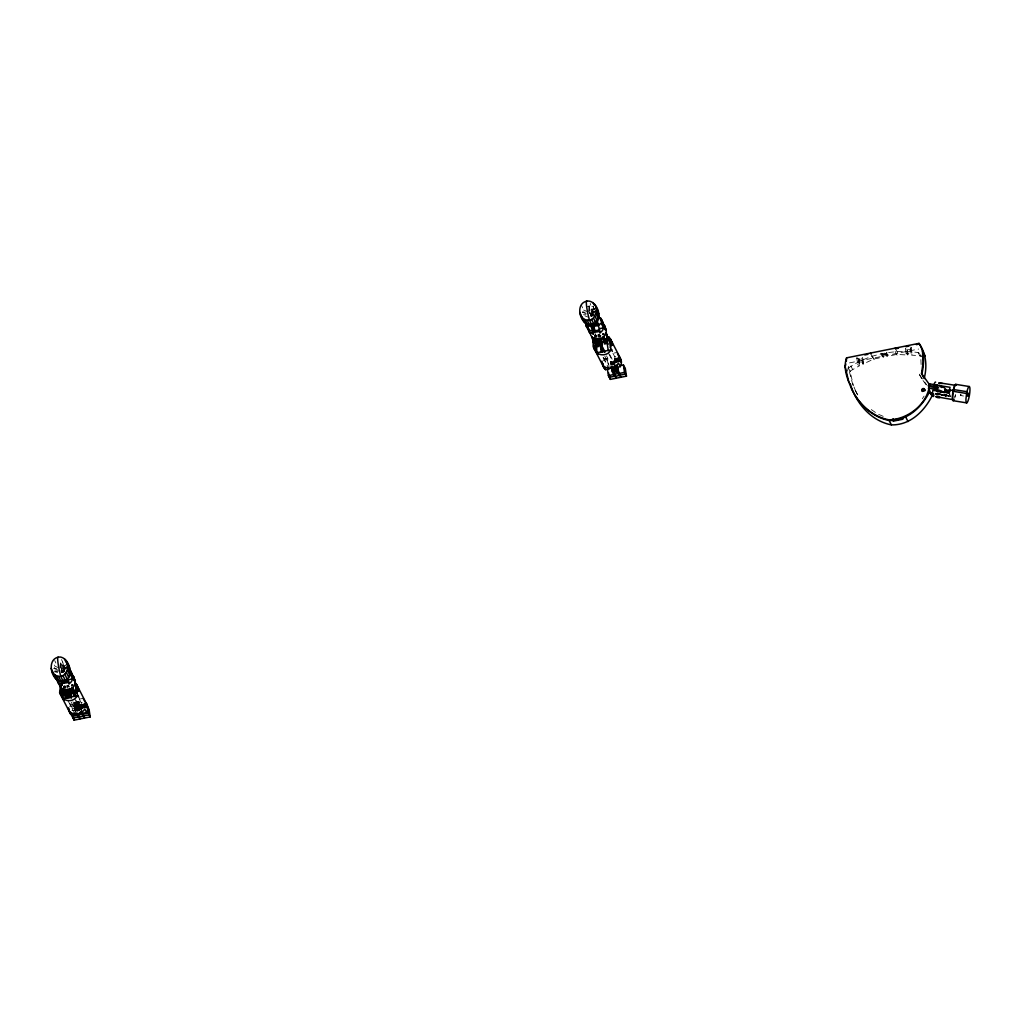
<?xml version="1.0" encoding="UTF-8"?>
<svg xmlns="http://www.w3.org/2000/svg" width="1021" height="1021" viewBox="0 0 1021 1021"><rect width="100%" height="100%" fill="white"/><g stroke="black" fill="none" stroke-linecap="round" stroke-linejoin="round"><path stroke-width="0.75" stroke-dasharray="5 3.75" d="M75.669 711.42L74.303 702.346L76.703 711.178L75.363 702.142L76.065 703.137A5.718 0.664 78.7 0 1 77.762 710.973M79.013 710.756L77.634 701.682L78.336 702.678A5.718 0.664 78.7 0 1 79.868 709.225L81.08 708.982L81.91 710.603M79.88 709.263L79.013 701.401L81.08 708.982L75.337 710.182M610.724 365.122L610.724 361.536L611.924 364.842M611.783 364.905L611.617 361.37L612.319 362.366A5.718 0.664 78.7 0 1 612.983 364.625M613.889 363.157L613.889 360.911L614.591 361.919A5.718 0.664 78.7 0 1 615.255 364.165M614.323 363.999L612.115 365.135L612.077 363.629L615.101 362.914L615.101 360.668L616.135 362.685M921.108 364.561L920.687 355.168M61.949 672.163C60.086 670.414 63.966 669.163 64.055 671.333C60.801 674.396 63.813 662.08 65.229 670.07L64.183 670.274L60.494 662.208L62.702 662.106L64.119 667.287L60.852 667.938L60.494 662.208L64.119 667.287L64.604 664.199M63.481 672.443C64.706 669.699 60.711 670.606 63.761 670.593L61.541 671.065L64.029 671.397L64.846 662.667M588.492 312.018L589.155 306.045L593.507 306.504L592.691 315.234L591.644 315.438C590.291 313.524 592.218 308.814 593.469 312.579L592.435 312.796L589.155 306.045L587.037 306.811M74.98 705.69C72.81 711.446 82.841 711.56 80.174 706.226C77.507 701.797 73.486 706.494 75.988 710.22M960.467 394.234L960.557 395.51L963.454 395.995M62.243 671.308L63.379 670.389L61.209 672.482M590.942 315.693C590.125 314.136 592.716 313.307 592.716 315.17L591.261 314.545M81.68 709.008L80.863 704.426L86.313 703.392M615.191 362.914L614.489 358.562L615.472 362.57L619.747 361.715M59.831 668.181L60.494 662.208L61.975 672.558M77.302 710.948C76.167 695.914 73.41 712.173 79.357 710.437L77.213 711.037L79.574 710.488L77.341 710.642L79.6 709.672L78.183 703.852L75.822 704.401L78.362 704.094L76.218 704.809L78.681 704.911L76.613 706.073M612.051 364.459L614.731 363.591M907.707 355.002L907.86 353.751M946.071 394.527L945.701 395.88M945.676 396.684L946.276 394.412M593.507 306.504L592.78 311.124L589.525 311.775L589.155 306.045L592.78 311.124L590.164 303.403M590.917 314.659L592.129 314.047L592.142 316.28M65.816 688.077C63.889 681.556 65.038 693.706 63.927 682.462M68.152 687.695L67.067 687.912L67.054 685.55L67.794 686.571M68.139 685.333L68.05 686.584M596.775 337.083L595.881 334.965L595.702 337.287M599.11 334.339L599.11 336.688L598.038 336.904L598.204 334.505L599.097 336.611L600.182 336.394L599.289 334.288L598.025 334.556M847.494 371.197L849.204 362.953L918.658 349.054M921.567 378.676L919.64 374.924L920.112 372.665M941.604 395.357L949.198 396.531L949.67 394.374M961.118 394.476L960.748 395.446M71.342 685.602L72.861 684.415L72.529 685.372M602.313 334.594L603.832 333.408L603.5 334.378M942 395.038L950.781 396.352M79.651 704.694L80.531 709.314M611.234 364.918L614.31 364.191M57.572 669.929L53.96 668.461L56.5 664.339M62.37 672.66L61.349 668.934M586.245 313.766L582.621 312.298L583.655 310.039L581.255 304.947M590.636 314.608L589.525 311.813M67.769 667.147L64.093 668.64L66.799 663.841L63.902 667.262L64.489 671.422M597.655 310.486L592.754 312.477L595.46 307.678L592.563 311.099L593.163 315.259M938.21 393.353L939.001 393.149M939.026 394.4L937.903 393.085M922.346 398.739L924.094 396.097M75.745 702.997L75.005 703.354L76.001 702.971M611.987 362.225L611.26 362.595L612.255 362.2M73.844 705.817L74.788 710.476L73.844 705.817L68.433 706.889M607.482 359.966C608.631 372.231 610.43 354.81 603.411 360.77M75.414 702.856L74.712 702.652M611.668 362.085L610.966 361.881M881.149 353.496A2.923 1.098 -8.6 0 0 882.552 353.968L883.305 357.12L873.759 359.035L862.962 364.101L863.281 362.57A2.833 1.11 -24.8 0 0 862.924 361.766L860.039 362.327L857.831 364.101A2.833 1.11 -24.8 0 0 858.189 364.905L859.631 365.671L849.995 371.134L853.403 385.581M612.077 363.629L614.31 363.489M82.101 708.344L82.178 708.28A2.91 1.085 -8.6 0 0 81.654 707.259L76.741 708.242A2.91 1.085 -8.6 0 0 77.264 709.263L77.826 709.378A2.91 1.085 -8.6 0 0 81.833 708.574M852.943 385.223L848.413 368.07C868.501 354.019 893.975 349.169 918.134 352.539L920.1 353.738M601.05 335.96L600.629 335.207L600.539 337.326M64.093 668.64L67.335 666.343M592.754 312.477L597.068 309.414M590.98 316.102L592.04 315.387L590.917 315.259L591.044 316.587M62.319 672.265L63.379 671.55L61.349 672.584M61.4 670.644L63.544 669.904M78.885 705.626L76.805 706.902L79.268 707.323L77.149 708.638L79.536 708.982M75.796 705.217L78.055 704.248L75.86 705.907L78.247 706.251L79.191 710.08L77.034 710.795L79.306 710.348M61.132 671.678L62.243 671.154M590.904 314.685L592.04 314.238L590.968 314.366M920.623 354.759L921.682 356.788L919.717 355.602L911.651 355.193L912.034 354.121A2.833 0.944 7.2 0 0 911.689 353.343L906.201 353.024A2.833 0.944 7.2 0 0 906.546 353.802L908.052 355.014L896.706 354.44L886.777 356.431L886.037 353.304A2.923 1.098 -8.6 0 0 886.713 352.13M612.46 364.038L614.616 363.323L612.345 363.782L612.855 365.314M61.49 670.925L62.511 670.593L63.06 671.946M591.491 315.081C592.92 318.144 590.01 314.162 592.435 314.43L591.248 314.519M612.345 363.782L614.565 363.221M76.09 704.554L78.311 703.992M591.325 314.685L592.435 314.43M62.677 670.874L63.761 670.593M603.909 359.047L607.725 358.231L609.192 367.56M75.567 713.411L74.099 704.094L70.283 704.898A9.521 8.755 -27.3 0 0 69.377 707.119M598.242 311.558L592.435 312.745L592.959 313.868M64.297 670.031L63.761 668.908L68.126 668.015M591.389 311.724L592.422 311.52M592.065 311.839L593.099 311.635M591.363 312.605L592.41 312.4M589.181 313.485L590.215 313.281L589.832 312.311M591.453 313.868L592.499 313.664M592.435 312.796L592.844 314.111L593.89 313.906M594.477 335.258L595.881 334.965M594.388 335.705L596.136 335.322M597.936 334.99L599.531 334.633M594.388 336.509L596.443 336.037M597.936 335.794L600.629 335.207M614.234 353.024L616.786 352.513M612.957 353.266L614.782 356.801L618.611 356.035M614.425 358.639L619.977 357.58M614.4 358.869L620.028 357.746M614.693 358.894L620.104 357.822M614.412 359.226L620.104 358.103M614.821 359.264L620.283 358.18M614.463 359.711L620.168 358.575M614.961 359.762L620.513 358.652M614.553 360.273L620.245 359.137M610.558 361.587L611.783 361.332M613.889 360.911L620.36 359.737M615.229 360.924L620.921 359.8M610.469 361.996L611.528 361.791M613.8 361.332L615.012 361.089M614.782 361.485L621.036 360.4M610.469 362.761L611.528 362.557M613.8 362.098L615.012 361.855M614.923 362.047L619.083 361.217M615.421 362.098L619.696 361.243M610.558 363.833L611.617 363.616M857.155 357.465A2.923 1.098 -8.6 0 0 858.329 358.818L858.699 359.545L862.171 358.856L862.962 364.101M882.935 354.695L886.407 354.006L886.777 356.431M906.112 353.279L905.372 348.352A2.923 1.098 -8.6 0 0 906.89 349.093L907.273 349.833L910.732 349.144L911.651 355.193M62.728 667.887L63.761 667.683M63.391 668.002L64.438 667.798M62.702 668.768L63.736 668.564M63.774 668.946L64.808 668.742M62.792 670.031L63.825 669.827M54.687 671.984L57.406 671.435M60.928 670.976L61.975 670.771M61.783 672.112L64.438 671.576M63.506 686.265L64.923 685.972M67.054 685.55L68.318 685.295L68.866 686.354M63.417 686.712L65.165 686.316M66.965 685.997L68.573 685.64M63.417 687.503L65.472 687.044M66.978 686.801L69.658 686.214M79.128 697.764L79.332 699.13L83.16 698.364M74.303 702.346L75.528 702.091M77.634 701.682L79.013 701.401M74.214 702.767L75.273 702.55M77.545 702.103L78.757 701.861M74.214 703.533L75.273 703.316M77.545 702.869L78.757 702.627M79.332 699.13L81.157 702.652L84.985 701.886M74.303 704.592L75.363 704.388M75.911 704.311L78.847 703.686M74.469 705.881L80.225 704.694L81.693 708.319L80.544 706.098L76.001 707.004M80.774 704.72L86.402 703.597M80.953 704.503L85.126 703.941M80.787 705.09L86.479 703.954M81.067 704.745L86.657 704.043M74.712 707.311L75.771 707.094M80.838 705.562L86.53 704.426M81.195 705.128L86.887 704.503M80.914 706.124L86.619 704.988M77.66 707.642L71.011 708.97L71.891 710.667L77.685 709.506L77.851 710.59M80.353 707.106L87.155 705.741M81.029 706.723L86.734 705.6M76.294 708.472L80.838 707.566L81.808 709.927M81.846 708.421L81.603 706.787L87.296 705.651M75.005 708.778L76.065 708.561M78.336 708.102L79.549 707.859M81.157 707.336L86.811 706.213L81.093 707.03M81.718 707.387L87.41 706.251M81.297 707.898L86.07 707.094M81.438 708.383L86.121 707.579M76.537 709.889L77.596 709.684M614.297 361.217L615.51 360.975M78.043 701.976L79.255 701.746M614.591 361.919L615.803 361.676M78.336 702.678L79.549 702.448M615.101 360.324L617.96 359.8M81.335 705.613L84.335 705.651M614.719 361.179L620.449 360.349M582.621 312.298L585.441 312.132M53.96 668.461L56.78 668.296M62.268 670.695L61.183 670.746L62.511 670.542M583.425 314.774L586.041 314.762M54.764 670.937L59.997 670.912M76.715 709.978L79.191 710.08M62.83 671.244L64.055 671.333M77.264 709.442L79.6 709.672M78.987 709.518L76.511 709.263L78.591 707.987L76.128 707.566L78.247 706.251L78.068 704.771M590.368 315.272L591.606 315.412M944.553 394.361L945.497 394.514L945.446 395.714M935.708 393.315L946.199 394.974M935.159 393.557L945.957 395.191M935.619 393.851L945.88 395.484M935.159 393.851L941.017 394.77M941.847 394.846L946.097 395.523M935.53 394.093L939.933 394.795M941.4 395.025L945.791 395.714M941.145 395.267L944.246 395.65M936.155 394.106L940.532 394.808M939.103 393.417L937.61 393.034M937.367 393.225L949.198 396.531L948.866 395.752L943.838 394.974A8.844 2.718 12.7 0 0 944.693 394.272M584.893 315.885L587.662 316.969M54.84 671.499L57.623 672.584M583.655 310.039L587.113 311.494M58.439 667.645L54.994 666.203L52.594 661.11M883.229 416.364L877.435 413.837L868.871 407.877M946.646 394.668L949.198 396.531M594.656 335.22L595.549 337.326M919.64 374.924L926.826 384.994M923.022 380.501L926.609 385.542M855.317 390.507L858.099 395.51M855.151 390.277L858.291 396.071M949.504 394.055L950.755 396.454M918.134 352.539L920.061 356.278M910.732 347.038A2.923 1.098 -8.6 0 1 910.375 348.429L910.732 349.144M895.494 348.812L897.778 353.228M895.123 351.377L897.051 355.129M886.037 353.304L886.407 354.006M882.552 353.968L883.305 357.12M872.176 355.972L874.104 359.711M870.785 353.751L873.07 358.18M863.345 362.225L862.592 357.248A2.923 1.098 -8.6 0 1 861.813 358.141L862.171 358.856M850.85 366.003L852.777 369.742M848.413 368.07L850.34 371.81M609.843 354.772L614.553 363.897M608.707 353.572L614.093 363.999M606.512 355.882L607.725 358.231M604.815 356.201L607.533 361.485M603.539 357.541L607.572 365.365M603.066 357.567L607.099 365.39M76.218 700.636L80.927 709.761M75.082 699.423L80.468 709.85M75.669 705.6L77.711 713.13M72.887 701.733L74.099 704.094M71.189 702.052L73.908 707.336M69.913 703.405L73.946 711.229M68.088 700.814L73.474 711.241M61.502 659.553L62.702 662.106M54.7 660.51L55.9 663.063M862.771 362.774L863.307 363.948M63.927 686.571L64.578 688.333M853.964 386.933L856.211 392.319M61.171 668.474L61.464 669.214M80.544 706.098L81.731 709.365L81.361 706.902M600.169 336.981L599.48 335.437L599.301 336.624M64.731 688.294L64.374 686.916M592.844 314.111L593.278 315.719M64.183 670.274L64.604 671.869M595.766 335.003L596.315 337.313M64.795 685.997L65.344 688.32M602.9 334.773L602.645 333.625L602.837 334.824M595.332 335.922L594.898 331.455M911.166 347.536L912.123 353.879M910.375 348.429L911.294 354.491M907.273 349.833L908.052 355.014M906.89 349.093L907.669 354.274M886.828 352.411L887.198 354.836M881.034 353.215L881.404 355.64M861.813 358.141L862.605 363.399M858.699 359.545L859.631 365.671M858.329 358.818L859.248 364.944M856.798 358.065L857.768 364.459M614.782 356.801L615.689 362.876M81.157 702.652L82.063 708.727M76.805 707.808L77.188 710.335M859.146 358.511L859.733 362.468M589.155 306.045L590.215 313.447M886.407 355.729A2.923 1.098 -8.6 0 0 886.943 354.44A2.923 1.098 -8.6 0 0 884.212 354.147L883.471 354.287A2.923 1.098 -8.6 0 0 881.417 355.499A2.923 1.098 -8.6 0 0 882.923 356.393M63.864 687.682A9.521 8.755 -27.3 0 1 65.778 686.112M955.63 394.438A8.296 1.544 -80.9 0 1 954.673 398.164M955.235 395.369A7.313 1.366 -80.9 0 1 954.801 396.99M71.942 685.78L71.674 684.632L71.866 685.831"/><path stroke-width="1.5" d="M72.963 691.983L72.427 688.077M603.934 340.976L603.296 337.326M74.52 679.22L74.201 680.752L73.346 676.196L75.414 682.921L72.325 688.32A8.334 7.658 -27.3 0 1 59.154 684.147M605.491 328.213L605.172 329.757L604.317 325.189L606.372 331.927L603.296 337.326A8.334 7.658 -27.3 0 1 590.125 333.14M595.613 324.576C592.269 324.742 596.187 326.056 595.639 323.695L594.592 323.899L594.452 325.214L593.533 323.721L595.907 323.147C604.292 315.451 593.584 294.444 582.761 303.071C574.376 310.767 585.084 331.787 595.907 323.147L593.495 318.054L596.545 311.443L595.83 306.466M61.987 681.518C63.136 679.884 63.506 683.508 63.71 680.548L62.677 680.765C74.533 680.484 70.972 658.685 60.29 657.014C45.524 657.103 50.437 682.819 63.251 681.428L67.246 679.31L64.834 674.217L67.386 670.082L67.169 662.629M74.444 690.885L74.482 692.506L73.729 690.068M592.218 325.699L590.955 325.852L592.359 325.265L592.371 324.397L591.338 324.601M605.313 339.291L605.453 341.512L604.891 339.674M75.822 687.631L76.894 691.791M855.292 395.638C862.86 407.519 874.729 417.091 888.781 419.797C907.95 419.644 928.446 403.474 929.557 383.845L937.406 385.159L937.061 386.691C946.008 391.043 913.221 382.811 937.061 386.691M928.906 391.745L929.557 383.845L928.6 388.146L929.25 392.434L930.973 393.736L928.6 388.146L936.448 389.448A8.844 2.718 12.7 0 1 944.183 392.804M62.307 694.05L61.643 690.783L62.255 694.05M595.932 348.187C594.541 340.695 596.826 351.033 593.775 347.612M70.041 688.588L71.074 692.608M593.954 343.567L592.882 339.419M604.381 341.486L601.867 342.099L600.986 338.142M607.699 340.44L606.18 332.961L607.865 340.784L606.18 332.961L607.674 340.937L605.364 341.397M594.133 348.531L594.12 347.497M953.18 400.704L966.721 402.887A8.296 1.544 -80.9 0 0 969.95 390.418A8.296 1.544 -80.9 0 0 967.181 390.801L966.645 393.506L953.065 391.273L952.81 392.74A8.296 1.544 -80.9 0 0 954.137 399.505M966.606 393.455L965.955 398.981A8.296 1.544 -80.9 0 0 966.351 402.67L966.721 402.887M57.559 679.514L58.631 683.866L58.223 681.249M954.941 385.81A7.313 1.366 -80.9 0 0 953.588 389.665L953.206 391.49M66.097 696.539L65.829 697.828L63.506 688.613M63.685 689.966L64.923 689.711L67.067 697.585L67.246 695.186M69.645 695.837L69.39 697.126L67.246 689.252M70.475 696.909L69.134 696.769L70.64 696.858L70.64 694.51M598.217 346.54L596.558 346.489L594.656 338.959L595.894 338.717L598.038 346.578L598.204 344.179M601.611 343.503C602.798 345.57 599.429 347.485 600.616 344.83M598 325.125L596.94 321.181M613.047 371.478L612.791 372.703L610.966 366.539M851.897 389.575C847.749 379.697 842.708 368.594 846.575 357.848L919.002 343.362C926.379 353.649 927.234 366.616 924.171 378.574L921.529 373.482L923.112 362.315L922.499 350.956L925.141 356.048L924.311 355.078M848.885 382.326L845.209 366.781L845.784 364.025M846.358 361.281L846.575 357.848M921.886 374.158C924.043 363.961 925.064 352.487 919.002 343.362M935.223 386.321L935.581 384.777M934.611 389.065L934.955 387.521M936.448 389.448L936.793 387.916M953.104 391.324L953.64 388.618A8.296 1.544 -80.9 0 1 956.269 385.325M596.787 321.692L599.353 328.698L603.564 327.856L601.42 323.708L601.063 318.846L600.527 318.003L597.744 318.565M65.918 680.943L64.859 679.884L65.906 679.68L66.824 681.173L66.888 678.595M591.185 325.903L592.359 325.265M931.65 392.6L931.65 394.655M65.216 689.532L66.722 695.263L66.531 692.378M593.061 339.266L593.227 346.795L604.049 367.943M588.606 328.328L589.589 332.872L589.194 330.255M932.352 395.306C924.554 411.016 910.273 425.336 891.41 424.889C870.99 420.907 855.828 403.078 850.276 383.692M601.931 361.128L602.964 365.709L602.454 363.068M65.906 679.68L65.37 680.675L62.957 675.57L64.834 674.217M595.485 325.01L594.567 323.517L594.031 324.512L591.631 319.42L593.495 318.054M593.686 345.226L593.686 347.204M936.997 391.541L939.652 391.515L940.89 392.587M65.867 680.969L66.595 681.135L65.242 680.816L66.276 680.624M939.792 397.488C938.963 398.42 934.56 396.965 936.768 396.199A2.106 1.008 15.1 0 1 938.771 396.531L939.984 397.45L935.963 396.684L953.104 399.67A7.313 1.366 -80.9 0 1 952.899 393.366M65.114 694.254C61.783 698.364 61.745 686.967 62.766 693.119M69.76 696.833L70.64 696.858M596.302 320.607L598.459 319.024L596.047 313.919M594.567 323.517L591.912 325.265L589.513 320.173A11.601 1.353 78.7 0 1 586.794 307.729A11.601 1.353 78.7 0 1 586.756 300.953M599.723 343.49L597.221 343.464L599.327 342.316L596.8 341.971L598.919 340.618C601.599 344.409 596.124 345.66 596.596 341.078L598.74 339.699L598.6 338.832M65.625 692.085L67.769 690.707L67.628 689.839M65.318 690.298L67.769 690.707L67.948 691.625L65.829 692.978L68.356 693.323L68.918 694.765L66.722 695.263M598.944 330.025L599.097 331.123L598.012 331.799L592.486 332.399L592.32 331.353L598.944 330.025L599.812 331.723M599.097 331.123L599.978 332.808C604.585 330.255 605.262 322.853 600.59 319.981M67.973 681.033L68.139 682.117L67.041 682.807L61.515 683.406L61.349 682.347L67.973 681.033L68.841 682.717M68.139 682.117L69.007 683.815C73.614 681.262 74.291 673.86 69.619 670.988M63.71 682.564L63.57 680.93L63.927 682.411M611.796 341.767L612.358 343.082L610.698 343.847L612.523 343.937L612.472 345.047M612.358 343.082C608.261 347.344 613.123 344.766 611.847 341.895M594.158 347.842L595.868 347.153M595.639 347.638L593.992 348.263L595.83 348.123M591.631 319.42C587.369 321.768 581.983 319.05 580.426 314.659M62.957 675.57C58.708 677.931 53.322 675.213 51.765 670.823M78.209 687.758L78.834 690.898L78.17 687.618M613.583 369.36L615.829 369.73L613.468 370.266L615.74 369.819L615.854 368.9L613.468 370.266L612.383 366.807M60.213 691.37L61.719 690.872M612.102 345.06L612.192 344.103M595.243 321.883L597.413 321.27L595.013 316.178M600.067 343.592L597.681 344.256L597.502 341.371M598.217 338.245L600.106 345.762L601.611 345.851M594.171 348.531L595.907 347.51L597.464 353.075M593.163 339.853L593.367 342.214M614.297 365.875C614.348 373.673 619.887 372.614 616.799 365.327M76.294 713.13L78.068 715.479M81.08 712.569C77.647 712.747 83.556 711.458 82.65 714.636L82.293 712.288M78.757 690.821L77.673 691.051M612.791 372.703L613.851 372.486A5.718 0.664 78.7 0 0 613.851 368.913M76.537 713.475L77.596 713.258A5.718 0.664 78.7 0 0 77.762 713.22M60.316 692.442L62.077 692.085M596.558 346.489L597.783 346.234M65.586 697.483L66.888 697.33M585.39 321.972L586.488 326.694L590.597 325.878L592.742 330.025L588.632 330.842L585.684 324.525M590.955 325.852L591.989 325.648M597.208 324.55L601.42 323.708M592.716 323.861L594.005 326.35L599.301 325.291M594.911 340.44L596.149 340.197M598.459 339.738L599.544 339.521L599.289 338.028M595.217 341.971L596.455 341.716M598.765 341.256L599.85 341.04L601.433 345.902M593.763 343.72L596.787 343.184M599.11 342.711L600.195 342.494M597.451 344.026L599.889 343.758M595.907 344.715L597.145 344.473M599.467 344.013L600.539 343.796M596.251 345.762L597.489 345.519M599.799 345.047L601.701 344.613M600.616 345.634L601.701 345.417M620.5 365.556L623.41 364.969L625.35 368.747L626.473 376.149L610.328 379.378L608.388 375.613L607.495 369.679M611.26 368.007L612.319 367.79L613.851 372.486M614.591 367.343L615.803 367.101L617.335 371.797M617.399 353.687L618.611 356.035A9.521 8.755 -27.3 0 1 620.27 366.654L616.378 367.432L615.165 365.084M620.27 366.654L618.445 363.119C615.65 368.173 608.261 369.947 603.743 366.131L605.568 369.666L609.397 368.9M611.579 369.411L612.651 369.194M614.923 368.747L616.135 368.504M613.289 370.036L615.561 369.576M611.924 370.661L616.467 369.742M612.255 371.67L616.799 370.751M612.549 372.359L617.59 371.338L618.905 373.877L617.335 368.211M608.388 375.613L614.183 374.452L614.157 373.622M626.473 376.149L624.52 372.384L618.726 373.533L617.947 367.547M619.607 375.243L625.401 374.082L624.278 366.667M864.825 354.951L867.812 354.351M898.48 348.212L895.494 348.812L895.136 348.135M905.933 346.719L908.92 346.132M916.373 344.639L919.359 344.039M892.865 420.103L902.373 418.202M892.699 419.759L893.401 421.124L902.896 419.223L902.194 417.857M61.771 681.02L57.661 681.849L55.057 676.617M56.487 675.889L58.899 680.981L63.008 681.288M62.651 681.632L63.698 681.428M62.294 682.015L63.328 681.811M63.94 691.447L65.178 691.204M67.488 690.732L68.573 690.515L68.33 689.035M64.246 692.965L65.484 692.723M67.794 692.264L68.879 692.047L70.219 696.564M61.911 690.77L62.319 693.68L64.859 693.604M70.896 693.093L73.218 692.634M74.393 692.404L76.703 691.932M64.591 694.433L65.816 694.178M68.139 693.718L69.224 693.501M64.936 695.722L66.174 695.48M68.496 695.007L69.581 694.791M65.28 696.769L66.518 696.513M68.828 696.054L70.73 695.62M66.097 697.343L67.335 697.101M69.658 696.641L70.73 696.424M65.829 697.828L67.246 697.534M83.16 698.364L84.985 701.886A9.521 8.755 -27.3 0 1 86.645 712.505L82.752 713.283L81.54 710.935M69.454 711.726A9.521 8.755 -27.3 0 0 71.942 715.517L75.771 714.751M77.902 714.394L77.928 715.211L72.134 716.372L74.086 720.15L90.218 716.921L88.265 713.143L82.471 714.304L82.127 711.956M83.352 716.002L89.146 714.853L88.036 707.438M600.106 345.762L601.19 345.557M606.78 336.636L606.18 332.961L607.38 339.814L603.743 340.44L603.028 337.517M76.601 689.89L75.975 687.988L76.32 690.783L72.772 691.447L71.7 687.056M594.949 324.461L593.903 324.652L595.256 324.972M595.026 348.365L595.894 348.199M66.442 694.956L68.918 694.765M590.266 324.384L587.56 324.818L585.161 319.726M590.636 325.342L591.772 325.265M61.975 681.492L63.098 681.428L60.852 676.336A11.601 1.353 78.7 0 1 58.133 663.892A11.601 1.353 78.7 0 1 58.082 657.116M68.752 694.484L66.25 694.459L68.356 693.323L67.948 691.625M930.705 394.208L933.577 394.821M612.97 369.206L615.433 369.308M71.942 715.517L70.117 711.994C74.635 715.81 82.025 714.024 84.82 708.982L86.645 712.505M955.362 385.351A7.313 1.366 -80.9 0 1 955.72 385.364L938.848 382.76L939.601 383.462M949.824 391.451L944.808 390.686A8.844 2.718 12.7 0 0 938.835 385.504M945.025 392.281L949.581 392.983M930.271 393.417L933.194 393.876M930.744 394.502L933.807 394.974M955.643 384.33L969.184 386.512M953.435 389.537L966.976 391.707M949.377 389.933L953.397 390.584M944.616 389.716L950.449 390.647M596.187 338.525L596.29 339.291L598.74 339.699M597.885 318.96L598.727 319.114M592.32 331.353L593.354 334.097L589.219 331.761L587.534 326.133M61.349 682.347L62.383 685.104L58.248 682.768L56.563 677.127M940.762 387.036L941.86 387.508M942.447 383.462L939.18 383.424M63.251 681.428L61.592 680.548L61.043 681.543L58.644 676.438M594.196 348.863L597.693 354.402M62.09 696.437L60.43 685.818L59.601 692.646L64.068 700.253M921.529 373.482L929.416 384.521M593.737 343.235L591.797 336.739L592.971 339.163M605.159 329.349L604.687 326.286L606.359 329.898M851.552 388.899C858.738 404.137 872.189 417.232 889.138 420.473C907.337 420.894 921.389 407.507 929.25 392.434L928.6 388.146M598.242 311.558L594.669 304.309M69.581 667.721L66.008 660.472M55.338 678.072L53.845 674.702M606.5 338.806A9.521 8.755 -27.3 0 1 610.737 340.772L608.758 336.956L610.099 342.239M905.41 416.466L908.039 421.571M870.441 353.075L870.785 353.751M888.781 419.797L891.41 424.889M844.865 366.092L845.209 366.781M600.527 318.003L602.671 322.151M603.781 324.908L604.649 326.592M610.277 338.678L620.13 357.758L620.972 362.072L620.104 357.899M608.758 336.956A9.521 8.755 -27.3 0 1 610.43 347.574L612.396 351.39M606.908 341.537L608.248 344.141M617.501 369.5L618.547 371.529M617.59 370.572L618.739 372.793M600.973 344.192L605.006 352.015M600.527 344.281L604.56 352.105M600.067 344.294L600.718 348.276L602.773 352.245M592.486 332.399L593.354 334.097M613.047 372.244L614.31 374.707M614.961 375.97L616.135 378.229L615.969 377.145M595.307 346.298L594.796 345.302L595.715 350.586M70.27 670.389C73.244 675.647 70.73 676.451 70.589 670.937M72.823 675.915L73.678 677.587M76.652 684.529L87.193 705.141L87.219 708.012L86.402 703.597M78.77 697.241L76.792 693.425A9.521 8.755 -27.3 0 0 75.133 682.807L76.447 685.359M87.155 705.741L89.095 709.518L90.218 716.921M70.028 695.25L71.381 697.866M69.594 695.352L70.934 697.956M69.147 698.096L67.092 694.14L67.692 698.147M61.515 683.406L62.383 685.104M78.719 716.729L79.88 718.988L79.715 717.903M61.171 691.153L61.681 692.149M62.281 693.361L63.825 698.938M60.571 694.714L70.423 713.794M70.194 688.652L70.857 690.987M596.481 308.891L598.88 313.996M593.061 302.586L594.26 305.139M596.545 311.443L598.957 316.536M587.305 320.275L589.704 325.38M583.208 318.539L585.607 323.631M579.788 312.235L582.838 319.764M581.6 316.816L583.999 321.909M67.82 665.054L70.219 670.146M64.4 658.749L66.199 662.578M67.884 667.594L70.296 672.699M67.386 670.082L69.785 675.187M66.352 672.341L68.752 677.433M54.547 674.702L56.946 679.795M51.127 668.398L53.526 673.49M604.968 340.235L604.7 339.061M70.589 670.823L71.598 673.286M62.804 694.714L60.826 687.746M76.052 687.58L76.983 690.949M617.092 366.794L618.254 369.628M586.424 326.694L586.845 327.524L586.399 324.27M612.051 369.219L611.643 367.892M593.175 339.534L593.724 341.601M62.217 690.528L62.485 691.434M597.259 321.105L597.796 323.236M76.511 691.128L76.269 690.273M75.388 680.892L73.716 677.293A8.334 7.658 -27.3 0 0 72.197 675.966M70.104 669.84L70.462 674.702L72.593 678.863L68.381 679.705L69.007 683.815M54.445 675.009L55.849 678.531L55.542 676.489M593.673 331.149L593.175 327.409L594.133 331.48M590.789 325.278L591.35 326.618L591.287 325.15M72.925 691.523L72.465 689.047M76.205 689.992L76.32 690.783L75.209 683.968L75.745 686.316M594.898 331.417L594.171 328.443L594.681 331.519L594.541 329.923M61.056 685.997L61.745 688.843M607.24 339.266L607.023 338.602M70.64 688.754L70.908 689.902M64.719 693.106L64.463 691.919M603.526 338.87L603.781 340.121M604.687 326.286L605.287 328.953M74.316 679.96L73.716 677.293L74.188 680.343M68.905 709.314L68.803 708.102M59.971 692.634L60.507 694.395L60.405 692.889M595.434 340.912L595.69 342.099L593.329 342.048M69.76 690.132L71.444 695.543L71.406 692.532M615.51 365.633L615.803 367.101M612.026 366.335L612.319 367.79M599.544 339.521L599.85 341.04M593.571 341.218L593.737 342.112M68.573 690.515L68.879 692.047M62.83 680.331L63.162 682.475M77.073 689.711L76.537 687.937L76.703 689.89M596.596 341.078L596.29 339.291M616.556 366.054L616.786 368.543L615.931 365.773M75.133 682.807L76.792 693.425M605.619 339.419L605.9 343.835L604.024 336.624M600.693 338.423L602.403 344.536L602.364 341.525M74.648 690.426L74.929 694.842L73.065 687.631M69.939 690.63L69.568 688.333M68.573 689.66L70.296 695.773L70.462 694.574M75.618 686.418L75.209 683.968L75.631 686.546M75.835 687.835L76.039 689.086M76.116 689.532L76.32 690.783M603.296 337.594L603.743 340.44L603.679 339.687M72.325 688.601L72.772 691.447L72.708 690.694M893.03 418.699L893.401 421.124M623.41 364.969L624.52 372.384M620.513 376.226L620.679 377.311L619.122 372.639M614.706 373.801L615.063 376.149L609.269 377.311L608.593 372.869M606.704 340.172L608.274 350.65M609.882 376.417L610.328 379.378M599.353 328.698L599.978 332.808M594.005 326.35L594.452 329.285L591.874 324.308L592.742 330.025M87.372 707.221L88.265 713.143M84.258 716.997L84.424 718.082L82.995 713.653M81.144 711.152L81.348 712.556M78.451 714.572L78.808 716.921L73.014 718.082L72.568 715.108M73.959 691.944L74.648 696.501M73.64 717.189L74.086 720.15M69.02 709.914L69.339 711.56L68.139 708.089M63.481 680.292L63.915 683.151M607.776 366.692L607.98 368.109M600.718 348.276L601.318 352.296M74.15 712.543L74.354 713.96M607.176 338.985L607.278 339.776M609.511 341.103L610.43 347.574M602.862 336.866L604.726 344.077L604.815 341.958M599.518 338.449L601.254 344.766L601.433 343.579M71.891 687.86L73.754 695.071L73.844 692.953M596.034 343.783L596.762 349.118M607.01 338.079L606.972 336.483M594.477 337.619L594.656 338.959M616.378 371.58A5.718 0.664 78.7 0 1 616.122 372.04M605.568 369.666A9.521 8.755 -27.3 0 1 602.722 363.591M80.123 712.339A5.718 0.664 78.7 0 1 79.868 712.798M933.819 396.008A7.313 1.366 -80.9 0 1 932.645 391.975L932.824 390.277L948.879 392.868L950.041 387.304L933.998 384.713L934.419 383.5A7.313 1.366 -80.9 0 1 935.657 382.135M922.435 391.49A1.468 1.34 -27.3 0 1 923.175 389.282A1.468 1.34 -27.3 0 1 925 390.647M602.76 322.93C602.607 328.775 600.284 313.039 602.76 322.93M967.5 395.369C968.163 399.339 968.738 388.516 967.5 395.369M77.915 695.582L74.533 699.104A9.521 8.755 -27.3 0 1 63.213 698.594L77.915 695.582M611.541 349.731L608.159 353.253A9.521 8.755 -27.3 0 1 596.838 352.743L611.541 349.731M78.209 715.351L77.864 715.644A2.91 1.085 -8.6 0 0 78.387 716.665L78.949 716.78A2.91 1.085 -8.6 0 0 82.956 715.976L83.301 715.683A2.91 1.085 -8.6 0 0 82.778 714.662L82.216 714.547A2.91 1.085 -8.6 0 0 78.209 715.351M614.463 374.579L614.119 374.886A2.91 1.085 -8.6 0 0 614.642 375.894L615.204 376.022A2.91 1.085 -8.6 0 0 619.211 375.218L619.543 374.911A2.91 1.085 -8.6 0 0 619.02 373.903L618.471 373.775A2.91 1.085 -8.6 0 0 614.463 374.579M614.846 367.228L612.766 368.504L615.242 368.76L614.846 367.228M603.628 324.346L604.534 326.21L603.628 324.346M72.657 675.34L73.576 677.204L72.657 675.34M923.035 391.26A1.468 1.34 -27.3 0 0 924.541 389.269A1.468 1.34 -27.3 0 0 922.065 389.141A1.468 1.34 -27.3 0 0 923.035 391.26"/></g></svg>
